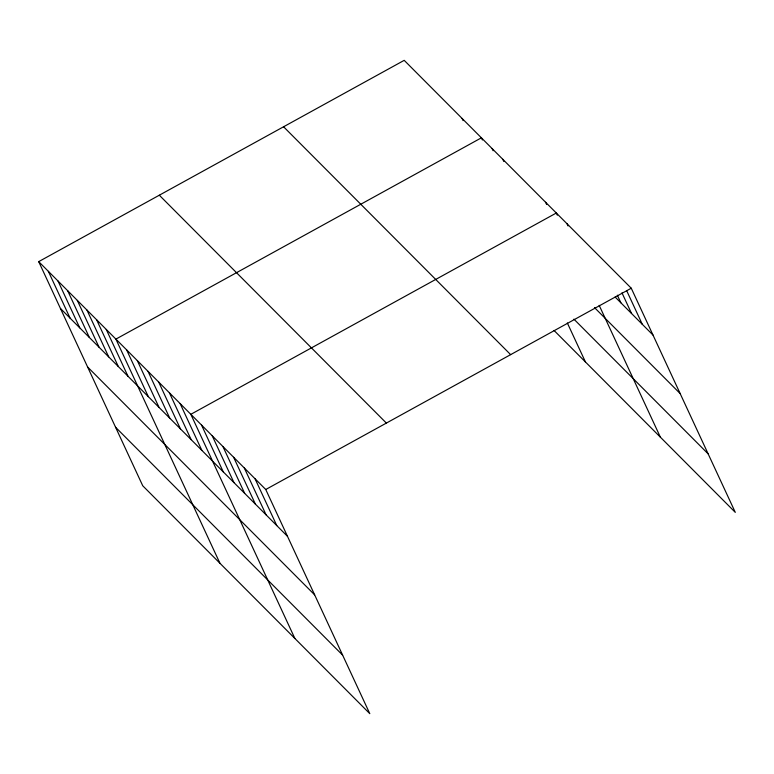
<?xml version="1.0" encoding="UTF-8"?>
<svg xmlns="http://www.w3.org/2000/svg" width="774" height="774" viewBox="0 0 774 774"><rect width="100%" height="100%" fill="white"/><g stroke="black" fill="none" stroke-linecap="round" stroke-linejoin="round"><path stroke-width="1.16" d="M38.7 261.631L265.753 489.507L369.798 713.657L142.745 485.782L38.7 261.631L404.202 60.343L631.255 288.218L735.3 512.369L554.078 330.488M265.753 489.507L631.255 288.218M615.117 297.023L652.985 335.036M594.519 307.617L680.153 393.56M573.921 319.149L708.133 453.845M283.584 126.772L510.637 354.637M159.318 195.212L386.371 423.078M60.44 308.458L287.493 536.334M87.597 366.982L314.65 594.848M115.587 427.267L342.64 655.143M626.611 290.54L642.285 324.296M621.977 292.862L631.584 313.557M617.342 295.184L620.874 302.808M567.032 223.754L568.039 225.94M557.338 215.191L556.322 213.014L190.83 414.313L294.875 638.463M599.182 305.353L660.377 437.165M545.622 202.275L546.628 204.452M502.81 159.299L503.816 161.476M492.1 148.56L493.115 150.737M482.405 139.997L481.399 137.82L115.897 339.109L219.942 563.259M567.332 322.961L585.444 361.971M462.097 118.451L463.104 120.628M255.052 478.767L276.782 525.594M244.342 468.028L266.082 514.845M233.642 457.279L255.381 504.106M222.941 446.54L244.671 493.367M212.231 435.791L233.971 482.618M201.53 425.052L223.27 471.879M180.119 403.564L201.859 450.391M169.419 392.824L191.149 439.651M158.718 382.085L180.448 428.912M148.008 371.336L169.748 418.163M137.308 360.597L159.038 407.424M126.607 349.858L148.337 396.685M106.251 329.424L127.981 376.251M96.595 319.739L118.335 366.566M86.949 310.055L108.689 356.882M77.303 300.37L99.033 347.197M67.648 290.685L89.387 337.512M58.002 281.001L79.732 327.828M48.346 271.316L70.086 318.143"/></g></svg>
